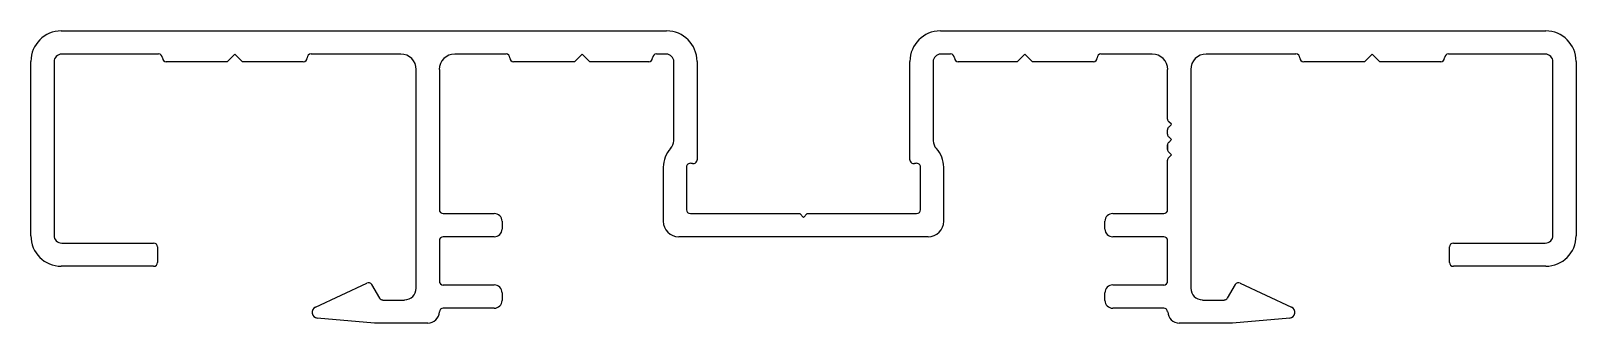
# Model space of a CAD drawing. Header units: inches. Extents: x -51 to 51, y 1 to 20.
import ezdxf

# ---------------------------------------------------------------- set-up
doc = ezdxf.new("R2010")
doc.units = ezdxf.units.IN
doc.header["$MEASUREMENT"] = 0

msp = doc.modelspace()

# ---------------------------------------------------------------- linework, layer by layer
at = {"color": 4, "linetype": 'Continuous'}
for p, q in [((-48.62, 19.85), (-8.82, 19.85)), ((9.18, 19.85), (48.98, 19.85)), ((-42.23, 18.33), (-48.59, 18.33)), ((-37.21, 18.33), (-37.72, 17.82)), ((-36.71, 17.82), (-37.21, 18.33)), ((-26.3, 18.33), (-32.2, 18.33)), ((-19.38, 18.33), (-22.75, 18.33)), ((-14.37, 18.33), (-14.88, 17.82)), ((-13.86, 17.82), (-14.37, 18.33)), ((-8.85, 18.33), (-9.49, 18.33)), ((9.85, 18.33), (9.21, 18.33)), ((14.73, 18.33), (14.22, 17.82)), ((15.24, 17.82), (14.73, 18.33)), ((23.11, 18.33), (19.74, 18.33)), ((32.56, 18.33), (26.66, 18.33)), ((37.57, 18.33), (37.07, 17.82)), ((38.08, 17.82), (37.57, 18.33)), ((48.95, 18.33), (42.59, 18.33)), ((-50.62, 6.37), (-50.62, 17.85)), ((-49.1, 17.82), (-49.1, 6.4)), ((-37.72, 17.82), (-41.72, 17.82)), ((-32.71, 17.82), (-36.71, 17.82)), ((-25.29, 2.92), (-25.29, 17.31)), ((-23.76, 17.31), (-23.76, 8.09)), ((-14.88, 17.82), (-18.88, 17.82)), ((-10, 17.82), (-13.86, 17.82)), ((-8.34, 12.63), (-8.34, 17.82)), ((-6.82, 17.85), (-6.82, 11.38)), ((7.18, 11.38), (7.18, 17.85)), ((8.7, 17.82), (8.7, 12.63)), ((14.22, 17.82), (10.36, 17.82)), ((19.24, 17.82), (15.24, 17.82)), ((24.12, 14.05), (24.12, 17.31)), ((25.65, 17.31), (25.65, 2.92)), ((37.07, 17.82), (33.07, 17.82)), ((42.08, 17.82), (38.08, 17.82)), ((49.46, 6.4), (49.46, 17.82)), ((50.98, 17.85), (50.98, 6.37)), ((24.12, 14.05), (24.12, 14.05)), ((24.12, 13.05), (24.12, 13.35)), ((24.37, 13.71), (24.2, 13.88)), ((24.2, 13.52), (24.37, 13.7)), ((24.12, 12.05), (24.12, 12.35)), ((24.12, 12.35), (24.12, 12.05)), ((24.12, 12.05), (24.12, 12.35)), ((24.12, 12.35), (24.12, 12.05)), ((24.12, 12.05), (24.12, 12.35)), ((24.37, 12.71), (24.2, 12.88)), ((24.2, 12.52), (24.37, 12.7)), ((24.12, 8.09), (24.12, 11.35)), ((24.12, 11.35), (24.12, 11.35)), ((24.12, 11.35), (24.12, 11.35)), ((24.37, 11.71), (24.2, 11.88)), ((24.2, 11.52), (24.37, 11.7)), ((-9.03, 7.33), (-9.03, 10.89)), ((-7.51, 10.89), (-7.51, 8.09)), ((-7.12, 11.13), (-7.21, 11.14)), ((7.57, 11.14), (7.48, 11.13)), ((7.87, 8.09), (7.87, 10.89)), ((9.39, 10.89), (9.39, 7.33)), ((-23.51, 7.83), (-20.15, 7.83)), ((-19.64, 7.33), (-19.64, 6.82)), ((-7.26, 7.83), (-0.07, 7.83)), ((-0.07, 7.83), (0.18, 7.58)), ((0.18, 7.58), (0.43, 7.83)), ((0.43, 7.83), (7.62, 7.83)), ((20, 6.82), (20, 7.33)), ((20.51, 7.83), (23.87, 7.83)), ((-20.15, 6.31), (-23.51, 6.31)), ((8.38, 6.31), (-8.02, 6.31)), ((23.87, 6.31), (20.51, 6.31)), ((-48.59, 5.89), (-42.55, 5.89)), ((-42.29, 5.64), (-42.29, 4.62)), ((-23.76, 6.06), (-23.76, 3.39)), ((24.12, 3.39), (24.12, 6.06)), ((42.65, 4.62), (42.65, 5.64)), ((42.91, 5.89), (48.95, 5.89)), ((-42.55, 4.37), (-48.62, 4.37)), ((48.98, 4.37), (42.91, 4.37)), ((-31.91, 1.68), (-28.54, 3.26)), ((-28.22, 3.16), (-27.69, 2.28)), ((-23.51, 3.14), (-20.15, 3.14)), ((20.51, 3.14), (23.87, 3.14)), ((28.05, 2.28), (28.58, 3.16)), ((28.9, 3.26), (32.27, 1.68)), ((-27.47, 2.15), (-26.05, 2.15)), ((-19.64, 2.63), (-19.64, 2.12)), ((20, 2.12), (20, 2.63)), ((26.41, 2.15), (27.83, 2.15)), ((-20.15, 1.61), (-23.51, 1.61)), ((23.87, 1.61), (20.51, 1.61)), ((-28.02, 0.63), (-31.79, 0.96)), ((-24.52, 0.63), (-28.02, 0.63)), ((28.38, 0.63), (24.89, 0.63)), ((32.15, 0.96), (28.38, 0.63))]:
    msp.add_line(p, q, dxfattribs=at)
for centre, radius, start, end in [((-48.62, 17.85), 2, 90, 180), ((-8.82, 17.85), 2, 0, 90), ((9.18, 17.85), 2, 90, 180), ((48.98, 17.85), 2, 0, 90), ((-48.59, 17.82), 0.508, 90, 180), ((-42.23, 18.08), 0.254, 0, 90), ((-32.2, 18.08), 0.254, 90, 180), ((-26.3, 17.31), 1.02, 0, 90), ((-22.75, 17.31), 1.02, 90, 180), ((-19.38, 18.08), 0.254, 0, 90), ((-9.49, 18.08), 0.254, 90, 180), ((-8.85, 17.82), 0.508, 0, 90), ((9.21, 17.82), 0.508, 90, 180), ((9.85, 18.08), 0.254, 0, 90), ((19.74, 18.08), 0.254, 90, 180), ((23.11, 17.31), 1.02, 0, 90), ((26.66, 17.31), 1.02, 90, 180), ((32.56, 18.08), 0.254, 0, 90), ((42.59, 18.08), 0.254, 90, 180), ((48.95, 17.82), 0.508, 0, 90), ((-41.72, 18.08), 0.254, 180, 270), ((-32.71, 18.08), 0.254, 270, 0), ((-18.88, 18.08), 0.254, 180, 270), ((-10, 18.08), 0.254, 270, 0), ((10.36, 18.08), 0.254, 180.0001, 270), ((19.24, 18.08), 0.254, 270, 0), ((33.07, 18.08), 0.254, 180, 270), ((42.08, 18.08), 0.254, 270, 0), ((24.37, 14.05), 0.25, 180, 225), ((24.37, 13.35), 0.25, 135, 180), ((24.36, 13.7), 0.008, 315, 45), ((-9.11, 12.63), 0.762, 316.7518, 360), ((9.47, 12.63), 0.762, 180, 223.2482), ((24.37, 13.05), 0.25, 180, 225), ((24.37, 12.35), 0.25, 135, 180), ((24.36, 12.7), 0.008, 315, 45), ((-7.26, 10.89), 1.78, 136.7518, 180), ((-7.07, 11.38), 0.254, 260, 0), ((7.43, 11.38), 0.254, 180, 280), ((7.62, 10.89), 1.78, 0, 43.2482), ((24.37, 12.05), 0.25, 180, 225), ((24.37, 11.35), 0.25, 135, 180), ((24.36, 11.7), 0.008, 315, 45), ((-7.26, 10.89), 0.254, 80, 180), ((7.62, 10.89), 0.254, 0, 100), ((-23.51, 8.09), 0.254, 180, 270), ((-20.15, 7.33), 0.508, 0, 90), ((-8.02, 7.33), 1.02, 180, 270), ((-7.26, 8.09), 0.254, 180, 270), ((7.62, 8.09), 0.254, 270, 0), ((8.38, 7.33), 1.02, 270, 0), ((20.51, 7.33), 0.508, 90, 180), ((23.87, 8.09), 0.254, 270, 0), ((-48.62, 6.37), 2, 180, 270), ((-48.59, 6.4), 0.508, 180, 270), ((-23.51, 6.06), 0.254, 90, 180), ((-20.15, 6.82), 0.508, 270, 0), ((20.51, 6.82), 0.508, 180, 270), ((23.87, 6.06), 0.254, 0, 90), ((48.95, 6.4), 0.508, 270, 0), ((48.98, 6.37), 2, 270, 0), ((-42.55, 5.64), 0.254, 0, 90), ((42.91, 5.64), 0.254, 90, 180), ((-42.55, 4.62), 0.254, 270, 0), ((42.91, 4.62), 0.254, 180, 270), ((-28.43, 3.03), 0.254, 31, 115), ((-23.51, 3.39), 0.254, 180, 270), ((-20.15, 2.63), 0.508, 0, 90), ((20.51, 2.63), 0.508, 90, 180), ((23.87, 3.39), 0.254, 270, 0), ((28.79, 3.03), 0.254, 65, 149), ((-27.47, 2.41), 0.254, 211, 270), ((-26.05, 2.92), 0.762, 270, 0), ((-20.15, 2.12), 0.508, 270, 0), ((20.51, 2.12), 0.508, 180, 270), ((26.41, 2.92), 0.762, 180, 270), ((27.83, 2.41), 0.254, 270, 329), ((-31.75, 1.34), 0.381, 115, 265), ((-24.52, 1.39), 0.762, 270, 358.0864), ((-23.51, 1.36), 0.254, 90, 178.0864), ((23.87, 1.36), 0.254, 1.9136, 90), ((24.89, 1.39), 0.762, 181.9136, 270), ((32.11, 1.34), 0.381, 275, 65)]:
    msp.add_arc(centre, radius, start, end, dxfattribs=at)

doc.saveas('drawing.dxf')
